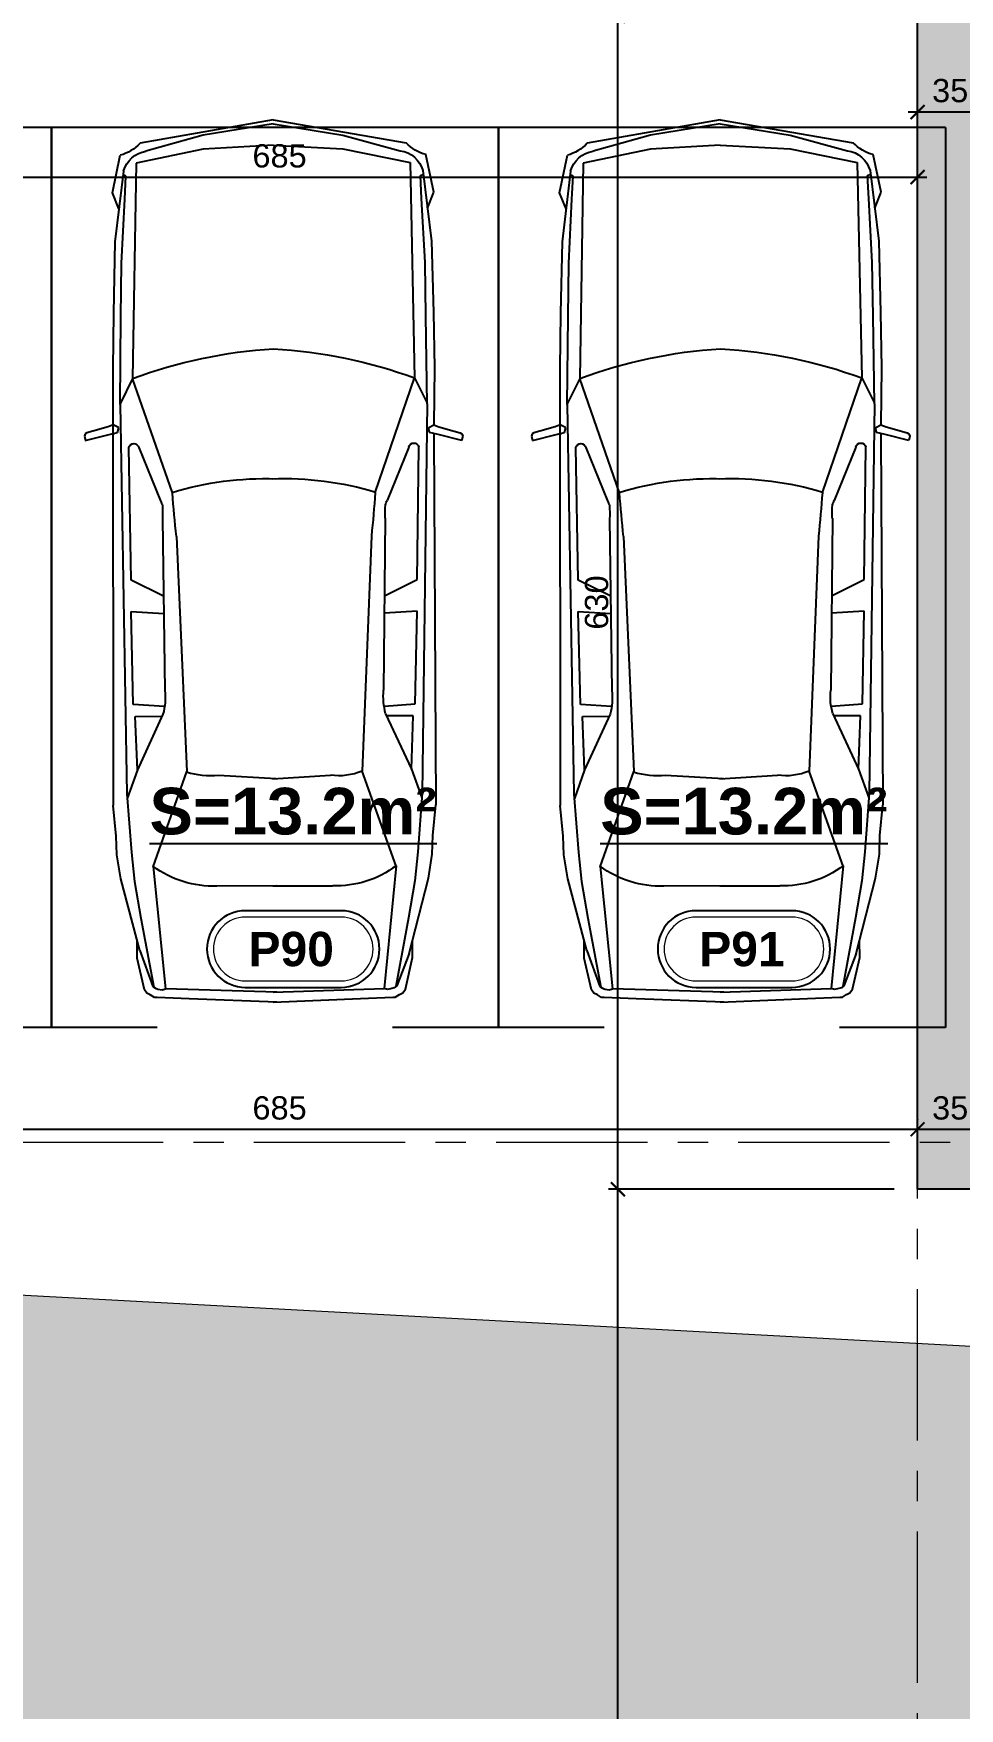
# Model space of a CAD drawing. Header units: centimetres. Extents: x 54080 to 84019, y -57712 to -39496.
# Drawn here: x 56468 to 56965, y -53726 to -52827 of the extents above; entities that cross this region are included whole.
import ezdxf
from ezdxf.enums import TextEntityAlignment as Align

# ---------------------------------------------------------------- set-up
doc = ezdxf.new("R2010")
doc.units = ezdxf.units.CM
doc.header["$LTSCALE"] = 50
doc.header["$MEASUREMENT"] = 0
doc.linetypes.add('AXES', pattern=[2, 1.25, -0.25, 0.25, -0.25])
doc.linetypes.add('CONTINU', pattern=[0])
doc.layers.get('0').update_dxf_attribs({"color": 8})
for name, color, linetype in [('AXES', 10, 'AXES'), ('BETON COUPE', 3, 'CONTINU'), ('BETON TRAME', 252, 'Continuous'), ('COTE 50ème', 1, 'Continuous'), ('FINI', 251, 'Continuous'), ('PILIER', 7, 'Continuous'), ('TEXTE', 7, 'Continuous')]:
    doc.layers.add(name, color=color, linetype=linetype)
for name, color, linetype, lineweight in [('BETON HACHURE', 253, 'Continuous', 13), ('EXISTANT COUPE', 251, 'Continuous', 40), ('MACONNERIE COUPE', 7, 'Continuous', 30)]:
    doc.layers.add(name, color=color, linetype=linetype, lineweight=lineweight)
doc.layers.add('New_2D Drafting - General_Pen_No__4', color=252, linetype='Continuous', lineweight=13, true_color=0x696969)
doc.styles.add('BRMNAMES', font='swisseb.ttf', dxfattribs={"height": 20})
doc.styles.add('RS_TEXT_1.50', font='arial.ttf', dxfattribs={"height": 12.5})
doc.styles.add('RS_TXT_50', font='arial.ttf', dxfattribs={"height": 12.5})
doc.dimstyles.new('RS_50CM_LINEAIRE', dxfattribs={"dimscale": 5, "dimtxt": 12.5, "dimasz": 1.5, "dimexe": 1, "dimexo": 2.5, "dimgap": 1, "dimtad": 1, "dimdec": 1, "dimrnd": 0.5, "dimdsep": 46, "dimtxsty": 'RS_TXT_50', "dimblk1": 'ARCHTICK', "dimblk2": 'ARCHTICK', "dimsah": 1, "dimcen": 2.5, "dimdle": 1, "dimclrt": 4, "dimadec": 0, "dimazin": 2, "dimtfac": 1, "dimtdec": 1, "dimtix": 1, "dimtmove": 2, "dimatfit": 3, "dimfxl": 1, "dimtolj": 1, "dimtzin": 0, "dimarcsym": 0})

# ---------------------------------------------------------------- blocks, each defined once
blk = doc.blocks.new('A$C99aa3423')
at = {"layer": 'AXES', "lineweight": 5, "ltscale": 1.3}
for p, q in [((740, -4150), (740, -1058.41)), ((3195, -2560), (-1985, -2560))]:
    blk.add_line(p, q, dxfattribs=at)
blk = doc.blocks.new('_ArchTick')
at = {"color": 0, "linetype": 'ByBlock', "const_width": 0.15}
blk.add_lwpolyline([(-0.5, -0.5), (0.5, 0.5)], dxfattribs=at)
blk = doc.blocks.new('*D947')
at = {"layer": 'COTE 50ème', "color": 0, "lineweight": -2, "ltscale": 0.5, "transparency": 16777216}
for p, q in [((56781.81, -54077.36), (56781.81, -53442.36)), ((56930.17, -53447.36), (56776.81, -53447.36)), ((56815.17, -54072.36), (56776.81, -54072.36))]:
    blk.add_line(p, q, dxfattribs=at)
at = {"layer": 'Defpoints', "color": 0, "ltscale": 0.5, "transparency": 16777216}
for p in [(56781.81, -53447.36), (56942.67, -53447.36), (56827.67, -54072.36)]:
    blk.add_point(p, dxfattribs=at)
at = {"layer": 'COTE 50ème', "color": 0, "lineweight": -2, "ltscale": 0.5, "transparency": 16777216, "xscale": 7.5, "yscale": 7.5, "zscale": 7.5}
for p, rotation in [((56781.81, -53447.36), 90), ((56781.81, -54072.36), 270)]:
    blk.add_blockref('_ArchTick', p, dxfattribs=dict(at, rotation=rotation))
at = {"layer": 'COTE 50ème', "color": 4, "ltscale": 0.5, "transparency": 16777216, "insert": (56770.42, -53759.86), "char_height": 12.5, "attachment_point": 5, "rotation": 90, "style": 'RS_TXT_50'}
blk.add_mtext('\\A1;625', dxfattribs=at)
blk = doc.blocks.new('*D948')
at = {"layer": 'COTE 50ème', "color": 0, "lineweight": -2, "ltscale": 0.5, "transparency": 16777216}
for p, q in [((56781.81, -53452.36), (56781.81, -52812.36)), ((56752.19, -52817.36), (56786.81, -52817.36)), ((56930.17, -53447.36), (56776.81, -53447.36))]:
    blk.add_line(p, q, dxfattribs=at)
at = {"layer": 'Defpoints', "color": 0, "ltscale": 0.5, "transparency": 16777216}
for p in [(56739.69, -52817.36), (56781.81, -52817.36), (56942.67, -53447.36)]:
    blk.add_point(p, dxfattribs=at)
at = {"layer": 'COTE 50ème', "color": 0, "lineweight": -2, "ltscale": 0.5, "transparency": 16777216, "xscale": 7.5, "yscale": 7.5, "zscale": 7.5}
for p, rotation in [((56781.81, -52817.36), 90), ((56781.81, -53447.36), 270)]:
    blk.add_blockref('_ArchTick', p, dxfattribs=dict(at, rotation=rotation))
at = {"layer": 'COTE 50ème', "color": 4, "ltscale": 0.5, "transparency": 16777216, "insert": (56770.42, -53132.36), "char_height": 12.5, "attachment_point": 5, "rotation": 90, "style": 'RS_TXT_50'}
blk.add_mtext('\\A1;630', dxfattribs=at)
blk = doc.blocks.new('*D1115')
at = {"layer": 'COTE 50ème', "color": 0, "lineweight": -2, "ltscale": 0.5, "transparency": 16777216}
for p, q in [((56252.67, -53415.17), (56947.67, -53415.17)), ((56257.67, -53409.89), (56257.67, -53420.17)), ((56942.67, -53409.86), (56942.67, -53410.17))]:
    blk.add_line(p, q, dxfattribs=at)
at = {"layer": 'Defpoints', "color": 0, "ltscale": 0.5, "transparency": 16777216}
for p in [(56257.67, -53397.39), (56942.67, -53415.17), (56942.67, -53422.36)]:
    blk.add_point(p, dxfattribs=at)
at = {"layer": 'COTE 50ème', "color": 0, "lineweight": -2, "ltscale": 0.5, "transparency": 16777216, "xscale": 7.5, "yscale": 7.5, "zscale": 7.5, "rotation": 180}
blk.add_blockref('_ArchTick', (56257.67, -53415.17), dxfattribs=at)
at = {"layer": 'COTE 50ème', "color": 0, "lineweight": -2, "ltscale": 0.5, "transparency": 16777216, "xscale": 7.5, "yscale": 7.5, "zscale": 7.5}
blk.add_blockref('_ArchTick', (56942.67, -53415.17), dxfattribs=at)
at = {"layer": 'COTE 50ème', "color": 4, "ltscale": 0.5, "transparency": 16777216, "insert": (56600.17, -53403.79), "char_height": 12.5, "attachment_point": 5, "style": 'RS_TXT_50'}
blk.add_mtext('\\A1;685', dxfattribs=at)
blk = doc.blocks.new('*D1116')
at = {"layer": 'COTE 50ème', "color": 0, "lineweight": -2, "ltscale": 0.5, "transparency": 16777216}
for p, q in [((56937.67, -53415.17), (56982.67, -53415.17)), ((56942.67, -53409.86), (56942.67, -53410.17)), ((56977.67, -53409.86), (56977.67, -53410.17))]:
    blk.add_line(p, q, dxfattribs=at)
at = {"layer": 'Defpoints', "color": 0, "ltscale": 0.5, "transparency": 16777216}
for p in [(56977.67, -53415.17), (56942.67, -53422.36), (56977.67, -53422.36)]:
    blk.add_point(p, dxfattribs=at)
at = {"layer": 'COTE 50ème', "color": 0, "lineweight": -2, "ltscale": 0.5, "transparency": 16777216, "xscale": 7.5, "yscale": 7.5, "zscale": 7.5, "rotation": 180}
blk.add_blockref('_ArchTick', (56942.67, -53415.17), dxfattribs=at)
at = {"layer": 'COTE 50ème', "color": 0, "lineweight": -2, "ltscale": 0.5, "transparency": 16777216, "xscale": 7.5, "yscale": 7.5, "zscale": 7.5}
blk.add_blockref('_ArchTick', (56977.67, -53415.17), dxfattribs=at)
at = {"layer": 'COTE 50ème', "color": 4, "ltscale": 0.5, "transparency": 16777216, "insert": (56960.17, -53403.79), "char_height": 12.5, "attachment_point": 5, "style": 'RS_TXT_50'}
blk.add_mtext('\\A1;35', dxfattribs=at)
blk = doc.blocks.new('*D1135')
at = {"layer": 'COTE 50ème', "color": 0, "lineweight": -2, "ltscale": 0.5, "transparency": 16777216}
for p, q in [((56257.67, -52859.86), (56257.67, -52909.02)), ((56252.67, -52904.02), (56947.67, -52904.02)), ((56942.67, -52916.5), (56942.67, -52909.02))]:
    blk.add_line(p, q, dxfattribs=at)
at = {"layer": 'Defpoints', "color": 0, "ltscale": 0.5, "transparency": 16777216}
for p in [(56257.67, -52847.36), (56942.67, -52904), (56942.67, -52904.02)]:
    blk.add_point(p, dxfattribs=at)
at = {"layer": 'COTE 50ème', "color": 0, "lineweight": -2, "ltscale": 0.5, "transparency": 16777216, "xscale": 7.5, "yscale": 7.5, "zscale": 7.5, "rotation": 180}
blk.add_blockref('_ArchTick', (56257.67, -52904.02), dxfattribs=at)
at = {"layer": 'COTE 50ème', "color": 0, "lineweight": -2, "ltscale": 0.5, "transparency": 16777216, "xscale": 7.5, "yscale": 7.5, "zscale": 7.5}
blk.add_blockref('_ArchTick', (56942.67, -52904.02), dxfattribs=at)
at = {"layer": 'COTE 50ème', "color": 4, "ltscale": 0.5, "transparency": 16777216, "insert": (56600.17, -52892.64), "char_height": 12.5, "attachment_point": 5, "style": 'RS_TXT_50'}
blk.add_mtext('\\A1;685', dxfattribs=at)
blk = doc.blocks.new('*D1136')
at = {"layer": 'COTE 50ème', "color": 0, "lineweight": -2, "ltscale": 0.5, "transparency": 16777216}
for p, q in [((56937.67, -52868.98), (56982.67, -52868.98)), ((56942.67, -52882.24), (56942.67, -52863.98)), ((56977.67, -52882.24), (56977.67, -52863.98))]:
    blk.add_line(p, q, dxfattribs=at)
at = {"layer": 'Defpoints', "color": 0, "ltscale": 0.5, "transparency": 16777216}
for p in [(56977.67, -52868.98), (56942.67, -52894.74), (56977.67, -52894.74)]:
    blk.add_point(p, dxfattribs=at)
at = {"layer": 'COTE 50ème', "color": 0, "lineweight": -2, "ltscale": 0.5, "transparency": 16777216, "xscale": 7.5, "yscale": 7.5, "zscale": 7.5, "rotation": 180}
blk.add_blockref('_ArchTick', (56942.67, -52868.98), dxfattribs=at)
at = {"layer": 'COTE 50ème', "color": 0, "lineweight": -2, "ltscale": 0.5, "transparency": 16777216, "xscale": 7.5, "yscale": 7.5, "zscale": 7.5}
blk.add_blockref('_ArchTick', (56977.67, -52868.98), dxfattribs=at)
at = {"layer": 'COTE 50ème', "color": 4, "ltscale": 0.5, "transparency": 16777216, "insert": (56960.17, -52857.59), "char_height": 12.5, "attachment_point": 5, "style": 'RS_TXT_50'}
blk.add_mtext('\\A1;35', dxfattribs=at)
blk = doc.blocks.new('PILIER')
at = {"color": 252}
blk.add_lwpolyline([(1.563, 1.2), (-1.437, 1.2, 1), (-1.437, -1.2), (1.563, -1.2, 1), (1.563, 1.2, -1)], format="xyb", dxfattribs=at)
at = {"color": 10, "lineweight": 20}
blk.add_lwpolyline([(1.563, 1), (-1.437, 1, 1), (-1.437, -1), (1.563, -1, 1)], format="xyb", close=True, dxfattribs=at)
at = {"color": 7, "style": 'BRMNAMES'}
blk.add_attdef('PILIER_TEXTE', text='', height=1.076, dxfattribs=at).set_placement((0, 0), align=Align.MIDDLE_CENTER)

msp = doc.modelspace()

# ---------------------------------------------------------------- hatches: boundary and pattern name
at = {"layer": 'BETON HACHURE', "transparency": 33554585}
h = msp.add_hatch(dxfattribs=at)
h.set_pattern_fill('ANSI37', color=256, scale=50, angle=270, style=0)
h.set_pattern_definition([(315, (861.459, 19655.393), (4.4194174, 4.4194174), []), (45, (861.459, 19655.393), (-4.4194174, 4.4194174), [])])
h.paths.add_polyline_path([(56357.67, -51847.22), (56382.67, -51847.22), (56382.67, -52172.22), (56357.67, -52172.22)], flags=0)
h.paths.add_polyline_path([(56357.67, -51847.22), (56382.67, -51847.22), (56382.67, -52172.22), (56357.67, -52172.22)], flags=0)
h.paths.add_polyline_path([(58537.67, -51987.36), (58537.67, -52037.36), (58617.67, -52037.36), (58617.67, -51987.36)], flags=0)
h.paths.add_polyline_path([(58157.67, -51987.36), (58157.67, -52037.36), (58237.67, -52037.36), (58237.67, -51987.36)], flags=0)
edge = h.paths.add_edge_path(flags=0)
edge.add_arc((58197.67, -50672.36), 40, 0, 360)
edge = h.paths.add_edge_path(flags=0)
edge.add_arc((58197.67, -49997.36), 40, 0, 360)
edge = h.paths.add_edge_path(flags=0)
edge.add_arc((58197.67, -51272.36), 40, 0, 360)
h.paths.add_polyline_path([(59277.67, -49527.22), (54853.83, -49527.22), (54464.54, -54263.92), (59277.59, -54736.58), (59277.67, -54713.51)])
edge = h.paths.add_edge_path(flags=0)
edge.add_arc((58197.67, -51272.36), 40, 0, 360)
h.paths.add_polyline_path([(56982.67, -49552.22), (56982.67, -49972.36), (57007.67, -49972.36), (57007.67, -49552.22), (58577.68, -49552.22), (58577.67, -50022.36), (58617.67, -50022.36), (58617.67, -49552.22), (59247.67, -49552.22), (59247.67, -51282.36), (58617.67, -51282.36), (58617.67, -50647.36), (58577.67, -50647.36), (58577.67, -51312.36), (59247.67, -51312.36), (59247.67, -52057.36), (58577.67, -52057.36), (58577.67, -53447.36), (58617.67, -53447.36), (58617.67, -52087.36), (59247.67, -52087.36), (59247.67, -54709.01), (58245.17, -54610.07), (58245.17, -54122.36), (58220.17, -54122.36), (58220.17, -54607.62), (56915.17, -54479.46), (56915.17, -54122.36), (56890.17, -54122.36), (56890.17, -54477.01), (55702.67, -54360.39), (55702.67, -54122.36), (55652.67, -54122.36), (55652.67, -54355.48), (54491.47, -54241.45), (54666.86, -52107.36), (54872.67, -52107.36), (54872.67, -52057.36), (54670.97, -52057.36), (54672.82, -52037.36), (54872.67, -52037.36), (54872.67, -51987.36), (54676.72, -51987.36), (54733.43, -51297.36), (54872.67, -51297.36), (54872.67, -51247.36), (54737.54, -51247.36), (54782.74, -50697.36), (54872.67, -50697.36), (54872.67, -50647.36), (54786.85, -50647.36), (54876.86, -49552.22), (55655.17, -49552.22), (55655.17, -49972.36), (55680.17, -49972.36), (55680.17, -49552.22)], flags=16)
h.paths.add_polyline_path([(58157.67, -51232.36), (58157.67, -51312.36), (58237.67, -51312.36), (58237.67, -51232.36)], flags=0)
at = {"layer": 'BETON TRAME', "transparency": 33554559}
h = msp.add_hatch(color=256, dxfattribs=at)
h.dxf.hatch_style = 1
h.paths.add_polyline_path([(57437.67, -52797.36), (57472.67, -52797.36), (57472.67, -53447.36), (57437.67, -53447.36), (57437.67, -53272.36), (56977.67, -53272.36), (56977.67, -53447.36), (56942.67, -53447.36), (56942.67, -52797.36), (56977.67, -52797.36), (56977.67, -53232.36), (57187.67, -53232.36), (57187.67, -52902.36), (57227.67, -52902.36), (57227.67, -53232.36), (57437.67, -53232.36)])
h.paths.add_polyline_path([(58307.67, -54122.36), (58307.67, -54072.36), (58157.67, -54072.36), (58157.67, -54122.36)])
h.paths.add_polyline_path([(57587.67, -54122.36), (57587.67, -54072.36), (57437.67, -54072.36), (57437.67, -54122.36)])
h.paths.add_polyline_path([(56977.67, -54122.36), (56977.67, -54072.36), (56827.67, -54072.36), (56827.67, -54122.36)])
h.paths.add_polyline_path([(56257.67, -54122.36), (56257.67, -54072.36), (56107.67, -54072.36), (56107.67, -54122.36)])
h.paths.add_polyline_path([(56257.67, -53447.36), (56257.67, -53397.36), (56107.67, -53397.36), (56107.67, -53447.36)])
h.paths.add_polyline_path([(58307.67, -53447.36), (58307.67, -53397.36), (58157.67, -53397.36), (58157.67, -53447.36)])
h.paths.add_polyline_path([(58307.67, -52847.36), (58307.67, -52797.36), (58157.67, -52797.36), (58157.67, -52847.36)])
h.paths.add_polyline_path([(56257.67, -52847.36), (56257.67, -52797.36), (56107.67, -52797.36), (56107.67, -52847.36)])
h.paths.add_polyline_path([(56257.67, -52107.36), (56257.67, -52057.36), (56107.67, -52057.36), (56107.67, -52107.36)])
h.paths.add_polyline_path([(58157.67, -52057.36), (58157.67, -52107.36), (58307.67, -52107.36), (58307.67, -52057.36)])
h.paths.add_polyline_path([(57492.67, -52107.36), (57492.67, -52057.36), (57367.67, -52057.36), (57367.67, -52107.36)])
h.paths.add_polyline_path([(57047.67, -52107.36), (57047.67, -52057.36), (56922.67, -52057.36), (56922.67, -52107.36)])
h.paths.add_polyline_path([(57072.67, -52057.36), (57047.67, -52057.36), (57047.67, -52562.36), (57072.67, -52562.36)])
h.paths.add_polyline_path([(57367.67, -52057.36), (57342.67, -52057.36), (57342.67, -52562.36), (57367.67, -52562.36)])
at = {"layer": 'New_2D Drafting - General_Pen_No__4', "linetype": 'Continuous', "lineweight": 0, "true_color": 0xc7c8ca, "transparency": 33554546}
h = msp.add_hatch(color=9, dxfattribs=at)
edge = h.paths.add_edge_path()
edge.add_line((59247.67, -53474.77), (59247.67, -52087.36))
edge.add_line((59247.67, -52087.36), (58657.67, -52087.36))
edge.add_line((58657.67, -52087.36), (58657.67, -53253.16))
edge.add_arc((58307.67, -53253.16), 350, -93.08046, 0, ccw=False)
edge.add_line((58288.86, -53602.65), (58283.86, -53602.39))
edge.add_arc((58302.67, -53252.89), 350, 180, 266.91954, ccw=False)
edge.add_line((57952.67, -53252.89), (57952.67, -50634.86))
edge.add_arc((57492.67, -50634.86), 460, 0, 90)
edge.add_line((57492.67, -50174.86), (55707.67, -50174.86))
edge.add_arc((55707.67, -50634.86), 460, 90, 180)
edge.add_line((55247.67, -50634.86), (55247.67, -53323.54))
edge.add_arc((55707.67, -53323.54), 460, 180, 266.91954)
edge.add_line((55682.95, -53782.88), (57784.07, -53895.95))
edge.add_line((57784.07, -53895.95), (58492.95, -53934.1))
edge.add_arc((58611.23, -53278.74), 665.95, 259.76948, 342.88134)
edge = h.paths.add_edge_path(flags=16)
edge.add_line((57263.86, -53547.49), (55898.86, -53474.03))
edge.add_arc((55917.67, -53124.54), 350, 180, 266.91954, ccw=False)
edge.add_line((55567.67, -53124.54), (55567.67, -50844.86))
edge.add_arc((55917.67, -50844.86), 350, 90, 180, ccw=False)
edge.add_line((55917.67, -50494.86), (57282.67, -50494.86))
edge.add_arc((57282.67, -50844.86), 350, 0, 90, ccw=False)
edge.add_line((57632.67, -50844.86), (57632.67, -53198))
edge.add_arc((57282.67, -53198), 350, -93.08046, 0, ccw=False)

# ---------------------------------------------------------------- linework, layer by layer
at = {"layer": 'BETON COUPE'}
msp.add_lwpolyline([(57437.67, -52797.36), (57472.67, -52797.36), (57472.67, -53447.36), (57437.67, -53447.36), (57437.67, -53272.36), (56977.67, -53272.36), (56977.67, -53447.36), (56942.67, -53447.36), (56942.67, -52797.36), (56977.67, -52797.36), (56977.67, -53232.36), (57187.67, -53232.36), (57187.67, -52902.36), (57227.67, -52902.36), (57227.67, -53232.36), (57437.67, -53232.36)], close=True, dxfattribs=at)
at = {"layer": 'EXISTANT COUPE', "lineweight": 5}
msp.add_lwpolyline([(57263.86, -53547.49), (55898.86, -53474.03, -0.398553), (55567.67, -53124.54), (55567.67, -50844.86, -0.414214), (55917.67, -50494.86), (57282.67, -50494.86, -0.414214), (57632.67, -50844.86), (57632.67, -53198, -0.43005), (57263.86, -53547.49)], format="xyb", close=True, dxfattribs=at)
at = {"layer": 'FINI'}
for p, q in [((56477.67, -52877.36), (56237.67, -52877.36)), ((56477.67, -52877.36), (56477.67, -53360.52)), ((56717.67, -52877.36), (56477.67, -52877.36)), ((56477.67, -53360.52), (56477.67, -52877.36)), ((56596.69, -52873.26), (56525.27, -52885.83)), ((56596.7, -52875.36), (56559.21, -52881.52)), ((56596.69, -52873.26), (56668.16, -52885.54)), ((56596.7, -52875.36), (56634.2, -52881.36)), ((56717.67, -52877.36), (56717.67, -53360.52)), ((56957.67, -52877.36), (56717.67, -52877.36)), ((56717.67, -53360.52), (56717.67, -52877.36)), ((56836.69, -52873.26), (56765.27, -52885.83)), ((56836.7, -52875.36), (56799.21, -52881.52)), ((56836.69, -52873.26), (56908.16, -52885.54)), ((56836.7, -52875.36), (56874.2, -52881.36)), ((56957.67, -52877.36), (56957.67, -53360.52)), ((56559.21, -52881.52), (56528.47, -52890.07)), ((56596.72, -52886.84), (56559.23, -52888.94)), ((56596.72, -52886.84), (56634.22, -52888.79)), ((56634.2, -52881.36), (56664.99, -52889.79)), ((56799.21, -52881.52), (56768.47, -52890.07)), ((56836.72, -52886.84), (56799.23, -52888.94)), ((56836.72, -52886.84), (56874.22, -52888.79)), ((56874.2, -52881.36), (56904.99, -52889.79)), ((56510.48, -52912.38), (56514.68, -52892.22)), ((56523.17, -52896.44), (56521.29, -53012.08)), ((56559.23, -52888.94), (56523.17, -52896.44)), ((56634.22, -52888.79), (56670.3, -52896.14)), ((56670.3, -52896.14), (56672.66, -53011.76)), ((56683.07, -52912.03), (56678.78, -52891.88)), ((56750.48, -52912.38), (56754.68, -52892.22)), ((56763.17, -52896.44), (56761.29, -53012.08)), ((56799.23, -52888.94), (56763.17, -52896.44)), ((56874.22, -52888.79), (56910.3, -52896.14)), ((56910.3, -52896.14), (56912.66, -53011.76)), ((56923.07, -52912.03), (56918.78, -52891.88)), ((56516.36, -52900.76), (56511.83, -52938.66)), ((56517.7, -52903.52), (56516.13, -52902.71)), ((56517.11, -52915.86), (56517.7, -52903.52)), ((56675.8, -52903.19), (56677.38, -52902.37)), ((56676.45, -52915.53), (56675.8, -52903.19)), ((56677.13, -52900.43), (56681.82, -52938.31)), ((56756.36, -52900.76), (56751.83, -52938.66)), ((56757.7, -52903.52), (56756.13, -52902.71)), ((56757.11, -52915.86), (56757.7, -52903.52)), ((56915.8, -52903.19), (56917.38, -52902.37)), ((56916.45, -52915.53), (56915.8, -52903.19)), ((56917.13, -52900.43), (56921.82, -52938.31)), ((56513.94, -52921), (56510.48, -52912.38)), ((56679.64, -52920.65), (56683.07, -52912.03)), ((56753.94, -52921), (56750.48, -52912.38)), ((56919.64, -52920.65), (56923.07, -52912.03)), ((56515.37, -52950.13), (56517.11, -52915.86)), ((56678.33, -52949.79), (56676.45, -52915.53)), ((56755.37, -52950.13), (56757.11, -52915.86)), ((56918.33, -52949.79), (56916.45, -52915.53)), ((56511.83, -52938.66), (56510.96, -52977.06)), ((56681.82, -52938.31), (56682.85, -52976.7)), ((56751.83, -52938.66), (56750.96, -52977.06)), ((56921.82, -52938.31), (56922.85, -52976.7)), ((56515.05, -52978.93), (56515.37, -52950.13)), ((56678.76, -52978.59), (56678.33, -52949.79)), ((56755.05, -52978.93), (56755.37, -52950.13)), ((56918.76, -52978.59), (56918.33, -52949.79)), ((56510.96, -52977.06), (56510.64, -53006.78)), ((56682.85, -52976.7), (56683.3, -53006.42)), ((56750.96, -52977.06), (56750.64, -53006.78)), ((56922.85, -52976.7), (56923.3, -53006.42)), ((56514.54, -53026.02), (56515.05, -52978.93)), ((56679.47, -53025.68), (56678.76, -52978.59)), ((56754.54, -53026.02), (56755.05, -52978.93)), ((56919.47, -53025.68), (56918.76, -52978.59)), ((56510.64, -53006.78), (56510.83, -53241.34)), ((56521.29, -53012.08), (56514.55, -53025.64)), ((56542.64, -53073.56), (56521.29, -53012.08)), ((56651.57, -53073.34), (56672.66, -53011.76)), ((56672.66, -53011.76), (56679.47, -53025.3)), ((56683.3, -53006.42), (56682.97, -53037.02)), ((56750.64, -53006.78), (56750.83, -53241.34)), ((56761.29, -53012.08), (56754.55, -53025.64)), ((56782.64, -53073.56), (56761.29, -53012.08)), ((56891.57, -53073.34), (56912.66, -53011.76)), ((56912.66, -53011.76), (56919.47, -53025.3)), ((56923.3, -53006.42), (56922.97, -53037.02)), ((56514.54, -53026.02), (56518.22, -53235.02)), ((56679.47, -53025.68), (56676.66, -53234.7)), ((56754.54, -53026.02), (56758.22, -53235.02)), ((56919.47, -53025.68), (56916.66, -53234.7)), ((56499.94, -53040.34), (56496.75, -53041.29)), ((56508.14, -53037.97), (56499.94, -53040.34)), ((56510.88, -53037.02), (56508.14, -53037.97)), ((56513.63, -53038.37), (56510.88, -53037.02)), ((56513.21, -53041.11), (56513.64, -53039.28)), ((56513.64, -53039.28), (56513.63, -53038.37)), ((56680.25, -53039.28), (56680.26, -53038.37)), ((56680.68, -53041.11), (56680.25, -53039.28)), ((56680.26, -53038.37), (56683.01, -53037.02)), ((56683.01, -53037.02), (56685.75, -53037.97)), ((56685.75, -53037.97), (56693.95, -53040.34)), ((56693.95, -53040.34), (56697.14, -53041.29)), ((56739.94, -53040.34), (56736.75, -53041.29)), ((56748.14, -53037.97), (56739.94, -53040.34)), ((56750.88, -53037.02), (56748.14, -53037.97)), ((56753.63, -53038.37), (56750.88, -53037.02)), ((56753.21, -53041.11), (56753.64, -53039.28)), ((56753.64, -53039.28), (56753.63, -53038.37)), ((56920.25, -53039.28), (56920.26, -53038.37)), ((56920.68, -53041.11), (56920.25, -53039.28)), ((56920.26, -53038.37), (56923.01, -53037.02)), ((56923.01, -53037.02), (56925.75, -53037.97)), ((56925.75, -53037.97), (56933.95, -53040.34)), ((56933.95, -53040.34), (56937.14, -53041.29)), ((56495.84, -53041.76), (56495.4, -53043.14)), ((56495.4, -53043.14), (56495.99, -53045.39)), ((56496.75, -53041.29), (56495.84, -53041.76)), ((56495.88, -53045.42), (56508.65, -53042.08)), ((56508.65, -53042.08), (56513.21, -53041.11)), ((56510.97, -53041.59), (56510.97, -53042.09)), ((56520.46, -53120.28), (56519.25, -53049.21)), ((56524.55, -53049.2), (56536.28, -53077.82)), ((56669.56, -53048.9), (56657.95, -53077.57)), ((56673.95, -53119.97), (56674.86, -53048.89)), ((56685.25, -53042.08), (56680.68, -53041.11)), ((56682.92, -53041.59), (56682.92, -53042.09)), ((56682.92, -53042.09), (56684.07, -53240.99)), ((56698.01, -53045.42), (56685.25, -53042.08)), ((56697.14, -53041.29), (56698.05, -53041.76)), ((56698.49, -53043.14), (56697.9, -53045.39)), ((56698.05, -53041.76), (56698.49, -53043.14)), ((56735.84, -53041.76), (56735.4, -53043.14)), ((56735.4, -53043.14), (56735.99, -53045.39)), ((56736.75, -53041.29), (56735.84, -53041.76)), ((56735.88, -53045.42), (56748.65, -53042.08)), ((56748.65, -53042.08), (56753.21, -53041.11)), ((56750.97, -53041.59), (56750.97, -53042.09)), ((56760.46, -53120.28), (56759.25, -53049.21)), ((56764.55, -53049.2), (56776.28, -53077.82)), ((56909.56, -53048.9), (56897.95, -53077.57)), ((56913.95, -53119.97), (56914.86, -53048.89)), ((56925.25, -53042.08), (56920.68, -53041.11)), ((56922.92, -53041.59), (56922.92, -53042.09)), ((56922.92, -53042.09), (56924.07, -53240.99)), ((56938.01, -53045.42), (56925.25, -53042.08)), ((56937.14, -53041.29), (56938.05, -53041.76)), ((56938.49, -53043.14), (56937.9, -53045.39)), ((56938.05, -53041.76), (56938.49, -53043.14)), ((56537.36, -53087.36), (56538.61, -53179.65)), ((56656.91, -53087.12), (56656.04, -53179.41)), ((56777.36, -53087.36), (56778.61, -53179.65)), ((56896.91, -53087.12), (56896.04, -53179.41)), ((56544.81, -53096.9), (56550.37, -53223.12)), ((56649.5, -53096.68), (56644.46, -53222.93)), ((56784.81, -53096.9), (56790.37, -53223.12)), ((56889.5, -53096.68), (56884.46, -53222.93)), ((56537.92, -53128.97), (56520.46, -53120.28)), ((56656.52, -53128.73), (56673.95, -53119.97)), ((56777.92, -53128.97), (56760.46, -53120.28)), ((56896.52, -53128.73), (56913.95, -53119.97)), ((56521.65, -53187.11), (56520.49, -53137.26)), ((56520.49, -53137.26), (56538.05, -53138.25)), ((56673.98, -53136.94), (56656.43, -53138.01)), ((56673.03, -53186.8), (56673.98, -53136.94)), ((56761.65, -53187.11), (56760.49, -53137.26)), ((56760.49, -53137.26), (56778.05, -53138.25)), ((56913.98, -53136.94), (56896.43, -53138.01)), ((56913.03, -53186.8), (56913.98, -53136.94)), ((56538.43, -53188.28), (56521.65, -53187.11)), ((56522.73, -53193.48), (56536.96, -53193.45)), ((56523.85, -53222.12), (56522.73, -53193.48)), ((56537.58, -53192.39), (56523.85, -53222.12)), ((56656.25, -53188.03), (56673.03, -53186.8)), ((56657.12, -53192.14), (56670.98, -53221.81)), ((56671.98, -53193.17), (56657.62, -53193.2)), ((56670.98, -53221.81), (56671.98, -53193.17)), ((56778.43, -53188.28), (56761.65, -53187.11)), ((56762.73, -53193.48), (56776.96, -53193.45)), ((56763.85, -53222.12), (56762.73, -53193.48)), ((56777.58, -53192.39), (56763.85, -53222.12)), ((56896.25, -53188.03), (56913.03, -53186.8)), ((56897.12, -53192.14), (56910.98, -53221.81)), ((56911.98, -53193.17), (56897.62, -53193.2)), ((56910.98, -53221.81), (56911.98, -53193.17)), ((56523.85, -53222.12), (56518.41, -53237.53)), ((56532.24, -53274.21), (56550.37, -53223.12)), ((56598.42, -53227.03), (56567.35, -53225.21)), ((56596.43, -53227.03), (56627.49, -53225.08)), ((56662.8, -53273.94), (56644.46, -53222.93)), ((56670.98, -53221.81), (56676.48, -53237.2)), ((56763.85, -53222.12), (56758.41, -53237.53)), ((56772.24, -53274.21), (56790.37, -53223.12)), ((56838.42, -53227.03), (56807.35, -53225.21)), ((56836.43, -53227.03), (56867.49, -53225.08)), ((56902.8, -53273.94), (56884.46, -53222.93)), ((56910.98, -53221.81), (56916.48, -53237.2)), ((56518.22, -53235.02), (56520.62, -53266.6)), ((56676.66, -53234.7), (56674.39, -53266.28)), ((56758.22, -53235.02), (56760.62, -53266.6)), ((56916.66, -53234.7), (56914.39, -53266.28)), ((56512.48, -53257.82), (56510.83, -53241.34)), ((56682.49, -53257.47), (56684.07, -53240.99)), ((56752.48, -53257.82), (56750.83, -53241.34)), ((56922.49, -53257.47), (56924.07, -53240.99)), ((56512.83, -53267.89), (56512.48, -53257.82)), ((56682.18, -53267.54), (56682.49, -53257.47)), ((56752.83, -53267.89), (56752.48, -53257.82)), ((56922.18, -53267.54), (56922.49, -53257.47)), ((56514.98, -53280.71), (56512.83, -53267.89)), ((56520.62, -53266.6), (56522.28, -53282.16)), ((56532.23, -53274.07), (56538.94, -53339.84)), ((56662.81, -53273.8), (56656.37, -53339.59)), ((56674.39, -53266.28), (56672.8, -53281.85)), ((56680.09, -53280.37), (56682.18, -53267.54)), ((56754.98, -53280.71), (56752.83, -53267.89)), ((56760.62, -53266.6), (56762.28, -53282.16)), ((56772.23, -53274.07), (56778.94, -53339.84)), ((56902.81, -53273.8), (56896.37, -53339.59)), ((56914.39, -53266.28), (56912.8, -53281.85)), ((56920.09, -53280.37), (56922.18, -53267.54)), ((56525.08, -53319.23), (56514.98, -53280.71)), ((56522.28, -53282.16), (56525.72, -53301.86)), ((56672.8, -53281.85), (56669.43, -53301.57)), ((56669.72, -53320.77), (56680.09, -53280.37)), ((56765.08, -53319.23), (56754.98, -53280.71)), ((56762.28, -53282.16), (56765.72, -53301.86)), ((56912.8, -53281.85), (56909.43, -53301.57)), ((56909.72, -53320.77), (56920.09, -53280.37)), ((56598.52, -53284.55), (56566.41, -53284.62)), ((56596.56, -53284.55), (56628.67, -53284.49)), ((56838.52, -53284.55), (56806.41, -53284.62)), ((56836.56, -53284.55), (56868.67, -53284.49)), ((56669.43, -53301.57), (56662.6, -53338.6)), ((56909.43, -53301.57), (56902.6, -53338.6)), ((56525.72, -53301.86), (56532.71, -53338.87)), ((56765.72, -53301.86), (56772.71, -53338.87)), ((56523.66, -53323.33), (56523.76, -53314.21)), ((56525.08, -53319.23), (56532.18, -53338.51)), ((56671.59, -53323.02), (56671.45, -53314.03)), ((56763.66, -53323.33), (56763.76, -53314.21)), ((56765.08, -53319.23), (56772.18, -53338.51)), ((56911.59, -53323.02), (56911.45, -53314.03)), ((56527.59, -53340.29), (56523.66, -53323.33)), ((56669.72, -53320.77), (56663.13, -53338.24)), ((56667.72, -53340), (56671.59, -53323.02)), ((56767.59, -53340.29), (56763.66, -53323.33)), ((56909.72, -53320.77), (56903.13, -53338.24)), ((56907.72, -53340), (56911.59, -53323.02)), ((56528.94, -53342.14), (56527.59, -53340.29)), ((56530.76, -53343.07), (56528.94, -53342.14)), ((56533.03, -53344.47), (56530.76, -53343.07)), ((56532.18, -53338.51), (56533.54, -53339.44)), ((56534.4, -53344.48), (56533.03, -53344.47)), ((56533.54, -53339.44), (56534.91, -53339.91)), ((56551.68, -53345.12), (56534.4, -53344.48)), ((56534.91, -53339.91), (56537.19, -53340.4)), ((56537.19, -53340.4), (56538.94, -53339.84)), ((56598.64, -53341.64), (56538.94, -53339.84)), ((56598.65, -53346.93), (56551.68, -53345.12)), ((56596.68, -53341.64), (56656.37, -53339.59)), ((56596.69, -53346.94), (56643.65, -53344.92)), ((56643.65, -53344.92), (56660.93, -53344.22)), ((56658.12, -53340.15), (56656.37, -53339.59)), ((56660.4, -53339.65), (56658.12, -53340.15)), ((56661.77, -53339.18), (56660.4, -53339.65)), ((56660.93, -53344.22), (56662.3, -53344.2)), ((56663.13, -53338.24), (56661.77, -53339.18)), ((56662.3, -53344.2), (56664.57, -53342.79)), ((56664.57, -53342.79), (56666.38, -53341.85)), ((56666.38, -53341.85), (56667.72, -53340)), ((56768.94, -53342.14), (56767.59, -53340.29)), ((56770.76, -53343.07), (56768.94, -53342.14)), ((56773.03, -53344.47), (56770.76, -53343.07)), ((56772.18, -53338.51), (56773.54, -53339.44)), ((56774.4, -53344.48), (56773.03, -53344.47)), ((56773.54, -53339.44), (56774.91, -53339.91)), ((56791.68, -53345.12), (56774.4, -53344.48)), ((56774.91, -53339.91), (56777.19, -53340.4)), ((56777.19, -53340.4), (56778.94, -53339.84)), ((56838.64, -53341.64), (56778.94, -53339.84)), ((56838.65, -53346.93), (56791.68, -53345.12)), ((56836.68, -53341.64), (56896.37, -53339.59)), ((56836.69, -53346.94), (56883.65, -53344.92)), ((56883.65, -53344.92), (56900.93, -53344.22)), ((56898.12, -53340.15), (56896.37, -53339.59)), ((56900.4, -53339.65), (56898.12, -53340.15)), ((56901.77, -53339.18), (56900.4, -53339.65)), ((56900.93, -53344.22), (56902.3, -53344.2)), ((56903.13, -53338.24), (56901.77, -53339.18)), ((56902.3, -53344.2), (56904.57, -53342.79)), ((56904.57, -53342.79), (56906.38, -53341.85)), ((56906.38, -53341.85), (56907.72, -53340)), ((56477.67, -53360.52), (56420.83, -53360.52)), ((56534.51, -53360.52), (56477.67, -53360.52)), ((56717.67, -53360.52), (56660.83, -53360.52)), ((56774.51, -53360.52), (56717.67, -53360.52)), ((56957.67, -53360.52), (56900.83, -53360.52))]:
    msp.add_line(p, q, dxfattribs=at)
at = {"layer": 'FINI', "extrusion": (0, 0, -1)}
for centre, major_axis, ratio, start_param, end_param in [((56508.65, -52870.23), (-0.28, 22.79), 1, 2.33652, 2.886122), ((56684.72, -52869.87), (-2.55, -22.65), 1, 0.151456, 0.701058), ((56748.65, -52870.23), (-0.28, 22.79), 1, 2.33652, 2.886122), ((56924.72, -52869.87), (-2.55, -22.65), 1, 0.151456, 0.701058), ((56530.74, -52904.84), (-0.38, 14.94), 1, -1.269219, -0.12741), ((56662.78, -52904.56), (-0.38, -14.94), 1, 3.264527, 4.406336), ((56770.74, -52904.84), (-0.38, 14.94), 1, -1.269219, -0.12741), ((56902.78, -52904.56), (-0.38, -14.94), 1, 3.264527, 4.406336), ((56605.13, -53198.61), (-230.33, -30.21), 0.871542, 1.314587, 1.649297), ((56589.6, -53198.64), (-230.45, 29.26), 0.871538, 1.492296, 1.827005), ((56845.13, -53198.61), (-230.33, -30.21), 0.871542, 1.314587, 1.649297), ((56829.6, -53198.64), (-230.45, 29.26), 0.871538, 1.492296, 1.827005), ((56521.9, -53049.74), (-0.88, -2.56), 1, 1.435807, 4.182632), ((56672.21, -53049.43), (-0.88, -2.56), 1, 1.435807, 4.182632), ((56761.9, -53049.74), (-0.88, -2.56), 1, 1.435807, 4.182632), ((56912.21, -53049.43), (-0.88, -2.56), 1, 1.435807, 4.182632), ((56592.2, -53235.63), (-1.6, 169.78), 1, -0.287391, 0.04404), ((56602.69, -53235.61), (-0.75, 169.79), 1, -0.03434, 0.297091), ((56832.2, -53235.63), (-1.6, 169.78), 1, -0.287391, 0.04404), ((56842.69, -53235.61), (-0.75, 169.79), 1, -0.03434, 0.297091), ((57633.01, -52983.93), (-1069.03, -232.64), 1, 0.110836, 0.132256), ((55560.84, -52988.22), (-48.28, -1092.99), 1, -1.537057, -1.515637), ((57873.01, -52983.93), (-1069.03, -232.64), 1, 0.110836, 0.132256), ((55800.84, -52988.22), (-48.28, -1092.99), 1, -1.537057, -1.515637), ((56525.6, -53083.6), (-10.66, -5.81), 1, 3.144817, 3.358791), ((56457.24, -53084.88), (-0.77, 80.15), 0.999999, 1.522288, 1.611465), ((56737.01, -53084.3), (-2.06, 80.13), 1, 4.702988, 4.792166), ((56668.66, -53083.3), (-1.35, -12.07), 1, 1.736829, 1.950804), ((56765.6, -53083.6), (-10.66, -5.81), 1, 3.144817, 3.358791), ((56697.24, -53084.88), (-0.77, 80.15), 0.999999, 1.522288, 1.611465), ((56977.01, -53084.3), (-2.06, 80.13), 1, 4.702988, 4.792166), ((56908.66, -53083.3), (-1.35, -12.07), 1, 1.736829, 1.950804), ((56503.9, -53183.24), (-0.83, -34.89), 1, 4.585523, 4.953624), ((56690.77, -53182.85), (-0.82, 34.89), 1, 4.466762, 4.834863), ((56743.9, -53183.24), (-0.83, -34.89), 1, 4.585523, 4.953624), ((56930.77, -53182.85), (-0.82, 34.89), 1, 4.466762, 4.834863), ((56563, -53181.28), (-0.78, 44.14), 1, 3.06056, 3.452838), ((56631.66, -53181.14), (-1.25, 44.24), 0.85675, 2.830193, 3.284587), ((56803, -53181.28), (-0.78, 44.14), 1, 3.06056, 3.452838), ((56871.66, -53181.14), (-1.25, 44.24), 0.85675, 2.830193, 3.284587), ((56564.34, -53231.29), (-0.57, -53.36), 1, -0.04965, 0.632628), ((56630.53, -53231.15), (-0.48, -53.36), 1, -0.656582, 0.025696), ((56804.34, -53231.29), (-0.57, -53.36), 1, -0.04965, 0.632628), ((56870.53, -53231.15), (-0.48, -53.36), 1, -0.656582, 0.025696)]:
    msp.add_ellipse(centre, major_axis=major_axis, ratio=ratio, start_param=start_param, end_param=end_param, dxfattribs=at)

# ---------------------------------------------------------------- block references
at = {"layer": 'MACONNERIE COUPE', "lineweight": 5, "ltscale": 0.5}
msp.add_blockref('A$C99aa3423', (56202.67, -50862.36), dxfattribs=at)
at = {"layer": 'PILIER', "xscale": 17.145, "yscale": 17.145, "zscale": 17.145}
for p, values in [((56606.42, -53318.4), {'PILIER_TEXTE': 'P90'}), ((56848.38, -53318.4), {'PILIER_TEXTE': 'P91'})]:
    msp.add_blockref('PILIER', p, dxfattribs=at).add_auto_attribs(values)

# ---------------------------------------------------------------- texts
at = {"layer": 'TEXTE', "char_height": 25, "width": 958.4363, "attachment_point": 5, "style": 'RS_TEXT_1.50'}
for insert in [(56607.51, -53244.54), (56849.47, -53244.54)]:
    msp.add_mtext('{\\fArial|b1|i0|c0|p34;\\LS=13.2m²}', dxfattribs=dict(at, insert=insert))

# ---------------------------------------------------------------- dimensions: what is measured, and where the dimension line sits
at = {"layer": 'COTE 50ème', "ltscale": 0.5}
for base, p1, p2, picture, middle in [((56781.81, -52817.36), (56942.67, -53447.36), (56739.69, -52817.36), '*D948', (56770.42, -53132.36)), ((56781.81, -53447.36), (56827.67, -54072.36), (56942.67, -53447.36), '*D947', (56770.42, -53759.86))]:
    dim = msp.add_linear_dim(base=base, p1=p1, p2=p2, angle=90, dimstyle='RS_50CM_LINEAIRE', dxfattribs=at)
    dim.commit()
    dim.dimension.update_dxf_attribs({"geometry": picture, "text_midpoint": middle})
for base, p1, p2, picture, middle in [((56942.67, -52904.02), (56257.67, -52847.36), (56942.67, -52904), '*D1135', (56600.17, -52892.64)), ((56977.67, -52868.98), (56942.67, -52894.74), (56977.67, -52894.74), '*D1136', (56960.17, -52857.59)), ((56942.67, -53415.17), (56257.67, -53397.39), (56942.67, -53422.36), '*D1115', (56600.17, -53403.79)), ((56977.67, -53415.17), (56942.67, -53422.36), (56977.67, -53422.36), '*D1116', (56960.17, -53403.79))]:
    dim = msp.add_linear_dim(base=base, p1=p1, p2=p2, dimstyle='RS_50CM_LINEAIRE', dxfattribs=at)
    dim.commit()
    dim.dimension.update_dxf_attribs({"geometry": picture, "text_midpoint": middle})

doc.saveas('drawing.dxf')
